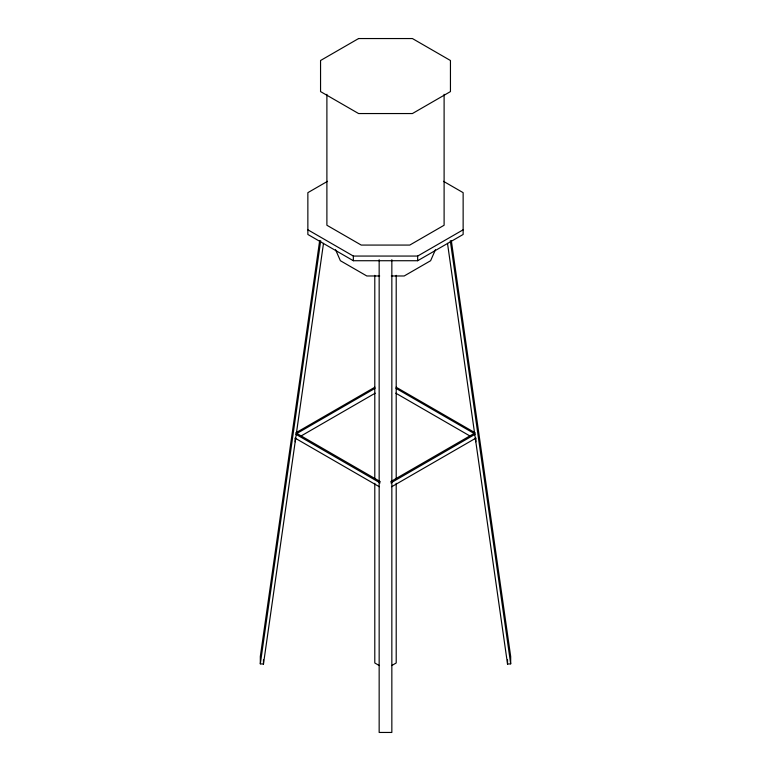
<?xml version="1.0" encoding="UTF-8"?>
<svg xmlns="http://www.w3.org/2000/svg" width="771" height="771" viewBox="0 0 771 771"><rect width="100%" height="100%" fill="white"/><g stroke="black" fill="none" stroke-linecap="round" stroke-linejoin="round"><path stroke-width="1.16" d="M319.676 240.591L260.319 656.516L260.319 663.841L263.46 664.082L323.502 243.328M260.319 663.841L320.697 240.764M435.432 249.717L430.613 260.723L404.187 275.979L391.34 275.979M327.502 181.33L307.86 192.663L307.86 234.461L353.34 260.723L417.66 260.723L463.14 234.461L463.14 192.663L443.498 181.33M307.86 229.797L353.34 256.059L417.66 256.059L463.14 229.797M374.928 387.177L295.833 432.839L296.951 433.418L375.005 388.353M301.49 435.74L375.198 393.181M390.791 481.586L474.049 433.514L475.167 434.227L390.868 482.906M391.726 486.713L475.823 438.159L475.823 441.822M391.726 665.566L396.207 662.983L396.207 483.301M474.705 438.738L475.823 438.159M447.498 243.328L507.54 664.082L510.681 663.841L510.681 656.516L451.324 240.591M379.66 275.979L366.813 275.979L340.387 260.723L335.568 249.717M295.177 441.822L295.177 438.159L296.295 438.738M396.072 387.177L475.167 432.839L474.049 433.418L395.995 388.353M395.802 393.181L469.51 435.74M380.209 481.586L296.951 433.514L295.833 434.227L380.132 482.906M295.177 438.159L379.274 486.713M379.274 665.566L374.793 662.983L374.793 483.301M450.303 240.764L510.681 663.841M507.54 659.899L507.54 664.082M444.106 94.332L444.106 225.248L409.777 245.072L361.223 245.072L326.894 225.248L326.894 94.332M417.66 256.059L417.66 260.723M396.207 275.334L396.207 478.781M391.841 259.721L391.841 732.45L379.159 732.45L379.159 259.721M374.793 275.334L374.793 478.781M353.34 256.059L353.34 260.723M263.46 659.899L263.46 664.082M358.592 38.55L320.553 60.514L320.553 91.585L358.592 113.549L412.408 113.549L450.447 91.585L450.447 60.514L412.408 38.55L358.592 38.55"/></g></svg>
